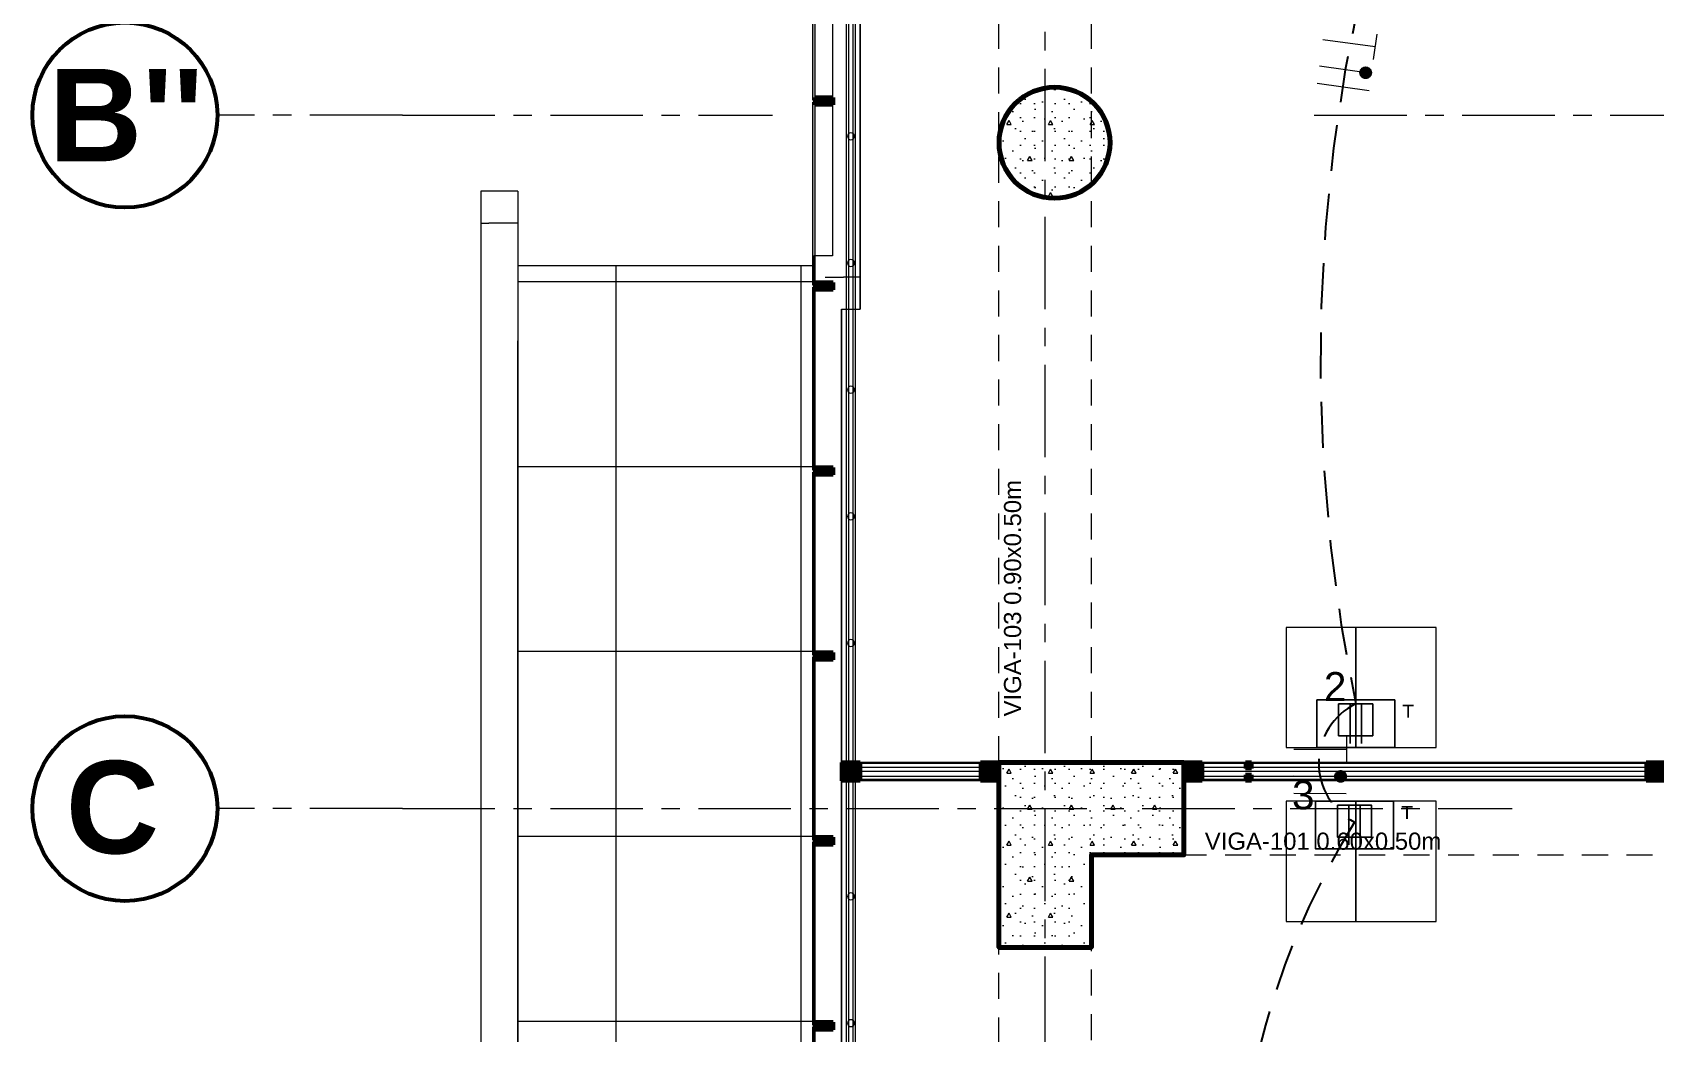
# Model space of a CAD drawing. Header units: inches. Extents: x -19 to 5698, y -728 to 92.
# Drawn here: x 373.85 to 382.62, y 15.93 to 21.35 of the extents above; entities that cross this region are included whole.
import ezdxf

# ---------------------------------------------------------------- set-up
doc = ezdxf.new("R2010")
doc.units = ezdxf.units.IN
doc.header["$MEASUREMENT"] = 0
doc.set_wipeout_variables(frame=1)
for name, pattern in [('HIDDEN', [0.375, 0.25, -0.125]), ('Hidden Line', [0.195611, 0.141111, -0.0545]), ('Punto & Raya', [0.65, 0.5, -0.075, 0, -0.075]), ('RAYITAS', [0.375, 0.25, -0.125]), ('Wipeout_Contour', [1, 0, -1])]:
    doc.linetypes.add(name, pattern=pattern)
doc.layers.get('0').update_dxf_attribs({"color": 61})
for name, color, linetype, lineweight in [('00 conduct tomacorr', 120, 'HIDDEN', 30), ('00 IE LUZ EMERGENCIA', 253, 'Continuous', 0), ('T-TECHO-E', 150, 'Continuous', 20), ('T.S.', 61, 'Continuous', 25), ('TOMACORRIENTE', 22, 'RAYITAS', 9)]:
    doc.layers.add(name, color=color, linetype=linetype, lineweight=lineweight)
for name, color, linetype in [('02 _ ARQ _ ALB _ Ejes Generales', 251, 'Continuous'), ('02 _ ARQ _ ALB _ Mobiliario', 7, 'Continuous'), ('02 _ ARQ _ ALB _ Muros Exteriores', 7, 'Continuous'), ('02 _ ARQ _ ALB _ Muros Interiores', 7, 'Continuous'), ('02 _ ARQ _ ZON _ Espacio.3D', 7, 'Continuous'), ('08 _ STR _ EXT _ 06 Columnas', 7, 'Continuous'), ('08 _ STR _ EXT _ 07 Losa Aligerada', 7, 'Continuous'), ('08 _ STR _ EXT _ 08 Placas Inclinadas', 7, 'Continuous'), ('08 _ STR _ EXT _ 09 Vigas', 251, 'Continuous'), ('Acabado - Muros', 7, 'Continuous'), ('Dibujo 2D - General', 7, 'Continuous'), ('Interior - Escaleras & Barandillas', 7, 'Continuous'), ('Notas - Etiquetas', 7, 'Continuous')]:
    doc.layers.add(name, color=color, linetype=linetype)
doc.styles.add('Annotative', font='arial.ttf')
doc.styles.add('Estilo_Generado_1', font='swisseb.ttf')
doc.styles.add('Estilo_Generado_4', font='swisse.ttf')
pattern_1 = [(0, (370.00008, 2e-08), (0, 0.3897114), [0.024375, -0.200625]), (0, (370.11258, 0.19486), (0, 0.3897114), [0.024375, -0.200625]), (60, (370.00008, 2e-08), (-0.3375, 0.194856), [0.024375, -0.200625]), (60, (370.22508, 2e-08), (-0.3375, 0.194856), [0.024375, -0.200625]), (120, (370.02445, 2e-08), (0.3375, 0.194856), [0.024375, -0.200625]), (120, (370.24945, 2e-08), (0.3375, 0.194856), [0.024375, -0.200625]), (0, (370.000076, 0.0375), (0, 0.075), [0, -0.075, 0, -0.1125]), (45, (370.037576, 0.0375), (-0.053033, 0.053033), [0, -0.05625, 0, -0.09375])]
pattern_2 = [(0, (370.000076, 2e-08), (0, 0.03), [])]

# ---------------------------------------------------------------- blocks, each defined once
blk = doc.blocks.new('T.S.')
for p, q in [((2755.0914, 1630.1123), (2755.0914, 1629.8975)), ((2755.153, 1630.1123), (2755.153, 1629.8975))]:
    blk.add_line(p, q)
for points in [[(2754.9116, 1630.1338), (2755.3328, 1630.1338), (2755.3328, 1629.8758), (2754.9116, 1629.8758)], [(2755.0298, 1630.1123), (2755.2146, 1630.1123), (2755.2146, 1629.9403), (2755.0298, 1629.9403)]]:
    blk.add_lwpolyline(points, close=True)
at = {"color": 3, "insert": (2755.3768, 1630.1075), "char_height": 0.07, "attachment_point": 1}
blk.add_mtext_dynamic_manual_height_columns('{\\fVerdana|b0|i0|c0|p34;\\C1;T}', width=0.044429, gutter_width=12.5, heights=[0], dxfattribs=at)
blk = doc.blocks.new('a')
at = {"layer": 'TOMACORRIENTE', "ltscale": 0.05}
h = blk.add_hatch(color=4, dxfattribs=at)
edge = h.paths.add_edge_path()
edge.add_arc((0, 0.0752), 0.0211, 0, 360)
at = {"layer": 'TOMACORRIENTE', "color": 4}
for p, q in [((-0.1455, 0.0963), (-0.0515, 0.0963)), ((-0.0985, 0.0963), (-0.0985, -0.0966)), ((0, 0.0963), (0, -0.0963)), ((0.0623, -0.0963), (0.0623, 0.0963))]:
    blk.add_line(p, q, dxfattribs=at)
blk.add_circle((0, 0.0752), 0.0211, dxfattribs=at)
blk = doc.blocks.new('CABLE 3FACE')
at = {"layer": 'T-TECHO-E', "rotation": 59.94170052614085}
blk.add_blockref('a', (0, 0), dxfattribs=at)

msp = doc.modelspace()

# ---------------------------------------------------------------- hatches: boundary and pattern name
at = {"layer": '08 _ STR _ EXT _ 06 Columnas', "linetype": 'Continuous', "lineweight": 9}
h = msp.add_hatch(dxfattribs=at)
h.set_pattern_fill('HORMIGÓN_EN_MASA_0002', style=0, pattern_type=2)
h.set_pattern_definition(pattern_1)
h.paths.add_polyline_path([(379.071, 20.7503, 0.414214), (379.371, 20.4503, 0.414214), (379.671, 20.7503, 0.414214), (379.371, 21.0503, 0.414214)])
at = {"layer": 'Acabado - Muros', "linetype": 'Continuous', "lineweight": 9}
msp.add_hatch(color=250, dxfattribs=at).paths.add_polyline_path([(378.0651, 21.97), (378.0651, 20.98), (378.0751, 20.98), (378.0751, 21.97)])

# ---------------------------------------------------------------- linework, layer by layer
at = {"layer": '02 _ ARQ _ ALB _ Ejes Generales', "color": 251, "linetype": 'Punto & Raya', "lineweight": 13, "true_color": 0x636466}
for p, q in [((375.8455, 20.9), (374.8455, 20.9)), ((375.8455, 20.9), (377.8455, 20.9)), ((380.775, 20.9), (382.775, 20.9)), ((375.8455, 17.15), (374.8455, 17.15))]:
    msp.add_line(p, q, dxfattribs=at)
at = {"layer": '02 _ ARQ _ ALB _ Ejes Generales', "color": 7, "linetype": 'Continuous', "lineweight": 60}
for centre in [(374.3455, 20.9), (374.3455, 17.15)]:
    msp.add_circle(centre, 0.5, dxfattribs=at)
at = {"layer": '02 _ ARQ _ ZON _ Espacio.3D', "color": 254, "linetype": 'Continuous', "lineweight": 0, "flags": 128}
msp.add_lwpolyline([(378.2201, 17.4), (378.32, 17.4), (390.02, 17.4), (390.02, 29.7), (378.32, 29.7), (378.32, 19.8507), (378.2201, 19.8507)], close=True, dxfattribs=at)
msp.add_lwpolyline([(394.27, 9), (393.0701, 9), (393.0701, 17.2996), (386.9701, 17.3001), (386.9701, 16.9001), (386.5701, 16.9), (386.5701, 16.0999), (386.0701, 16.0998), (386.0701, 17.2998), (380.0701, 17.3), (380.07, 16.9), (379.57, 16.9), (379.57, 16.4), (379.07, 16.4), (379.07, 17.3), (378.2201, 17.2999), (378.2211, 6.3499), (387.2102, 6.35), (387.2102, 6.45), (391.7425, 6.4499), (391.7407, 7.7), (393.0701, 7.7), (393.0701, 8.1), (393.5701, 8.1)], dxfattribs=at)
at = {"layer": '08 _ STR _ EXT _ 06 Columnas', "color": 7, "linetype": 'Continuous', "lineweight": 80, "flags": 128}
msp.add_lwpolyline([(379.071, 20.7503, 0.414214), (379.371, 20.4503, 0.414214), (379.671, 20.7503, 0.414214), (379.371, 21.0503, 0.414214)], format="xyb", close=True, dxfattribs=at)
at = {"layer": 'Acabado - Muros', "color": 7, "linetype": 'Continuous', "lineweight": 60}
msp.add_line((378.0751, 20.995), (378.0751, 20.955), dxfattribs=at)
at = {"layer": 'Acabado - Muros', "color": 7, "linetype": 'Continuous', "lineweight": 13, "flags": 128}
msp.add_lwpolyline([(378.0651, 21.97), (378.0751, 21.97), (378.0751, 20.98), (378.0651, 20.98)], close=True, dxfattribs=at)

# ---------------------------------------------------------------- block references
at = {"layer": '00 conduct tomacorr', "xscale": 1.47256122672843, "yscale": 1.47256122672843, "zscale": 1.47256122672843, "rotation": 202.1470282373593}
msp.add_blockref('CABLE 3FACE', (380.9432, 21.1442, 0.0001), dxfattribs=at)

# ---------------------------------------------------------------- texts
at = {"layer": '02 _ ARQ _ ALB _ Ejes Generales', "color": 7, "lineweight": 30, "char_height": 0.5, "attachment_point": 1, "style": 'Estilo_Generado_1'}
for s, insert in [("\\A1;{\\pql;\\pt0;\\fSwis721 Ex BT|b1|i0|c0|p34;B''}", (373.934, 21.15)), ('\\A1;{\\pql;\\pt0;\\fSwis721 Ex BT|b1|i0|c0|p34;C}', (374.0255, 17.4081))]:
    msp.add_mtext(s, dxfattribs=dict(at, insert=insert))

# ---------------------------------------------------------------- next in the draw order: wipeouts: each hides what was drawn before it
at = {"color": 254, "linetype": 'Wipeout_Contour', "lineweight": 0, "ltscale": 19362.529553}
msp.add_wipeout([(387.4989, 4.6), (387.4989, 6.35), (378.17, 6.35), (378.17, 20.0845), (376.4702, 20.0845), (376.4702, 4.6)], dxfattribs=at).dxf.layer = 'Dibujo 2D - General'

# ---------------------------------------------------------------- next in the draw order: hatches: boundary and pattern name
at = {"layer": '08 _ STR _ EXT _ 06 Columnas', "linetype": 'Continuous', "lineweight": 9}
h = msp.add_hatch(dxfattribs=at)
h.set_pattern_fill('HORMIGÓN_EN_MASA_0002', style=0, pattern_type=2)
h.set_pattern_definition(pattern_1)
h.paths.add_polyline_path([(380.07, 17.4), (379.07, 17.4), (379.07, 16.4), (379.57, 16.4), (379.57, 16.9), (380.07, 16.9)])
at = {"layer": 'Dibujo 2D - General', "linetype": 'Continuous', "lineweight": 13}
h = msp.add_hatch(dxfattribs=at)
h.set_pattern_fill('CEMENTO_PULIDO_Y_BRUÑADO_FA', color=251, style=0, pattern_type=2)
h.set_pattern_definition([(0, (370.0001, 2e-08), (0, 1), []), (90, (370.0001, 2e-08), (-1, 0), [])])
h.paths.add_polyline_path([(387.4989, 4.6), (387.4989, 6.35), (378.17, 6.35), (378.17, 20.0845), (376.4702, 20.0845), (376.4702, 4.6)])

# ---------------------------------------------------------------- next in the draw order: linework, layer by layer
at = {"layer": '00 conduct tomacorr'}
for centre, radius, start, end in [((389.9349, 19.5779, 0.0001), 9.1276, 148.47063, 191.76657), ((384.5956, 14.8423), 4.2396, 148.19382, 185.28609)]:
    msp.add_arc(centre, radius, start, end, dxfattribs=at)
at = {"layer": '02 _ ARQ _ ALB _ Ejes Generales', "color": 251, "linetype": 'Punto & Raya', "lineweight": 13, "true_color": 0x636466}
msp.add_line((379.32, 3.05), (379.32, 44.9), dxfattribs=at)
at = {"layer": '02 _ ARQ _ ALB _ Mobiliario', "color": 175, "linetype": 'Continuous', "lineweight": 13, "flags": 128}
for points in [[(380.9991, 17.4802), (380.9991, 18.1302), (380.6241, 18.1302), (380.6241, 17.4802)], [(380.9991, 17.4802), (381.4341, 17.4802), (381.4341, 18.1302), (380.9991, 18.1302)], [(380.9991, 16.5399), (380.9991, 17.1899), (380.6241, 17.1899), (380.6241, 16.5399)], [(380.9991, 16.5399), (381.4341, 16.5399), (381.4341, 17.1899), (380.9991, 17.1899)]]:
    msp.add_lwpolyline(points, close=True, dxfattribs=at)
at = {"layer": '08 _ STR _ EXT _ 06 Columnas', "color": 7, "linetype": 'Continuous', "lineweight": 80, "flags": 128}
msp.add_lwpolyline([(380.07, 17.4), (379.07, 17.4), (379.07, 16.4), (379.57, 16.4), (379.57, 16.9), (380.07, 16.9)], close=True, dxfattribs=at)
at = {"layer": '08 _ STR _ EXT _ 07 Losa Aligerada', "color": 7, "linetype": 'Continuous', "lineweight": 18, "flags": 128}
msp.add_lwpolyline([(393.5701, 39.9), (392.5702, 39.9), (392.5702, 43), (387.0702, 43), (387.0702, 39.9), (386.07, 39.9), (386.07, 40.8), (381.1201, 40.8), (381.1201, 40.95), (378.0201, 40.95), (378.0201, 37.85), (379.0701, 37.85), (379.0701, 33.82), (378.17, 33.82), (378.17, 18.5527), (378.17, 6.3), (392.3198, 6.3), (392.3198, 6.2), (397.1712, 6.2)], dxfattribs=at)
msp.add_lwpolyline([(376.2702, 20.4887), (376.2702, 4.4), (387.7587, 4.4), (387.7587, 4.6), (387.4123, 4.6), (387.4123, 6.35), (378.2201, 6.35), (378.2201, 20.0845), (376.4702, 20.0845), (376.4702, 20.4887)], close=True, dxfattribs=at)
at = {"layer": '08 _ STR _ EXT _ 09 Vigas', "color": 251, "linetype": 'Hidden Line', "lineweight": 13, "true_color": 0x636466}
for p, q in [((379.07, 17.4), (379.07, 29.7)), ((379.57, 17.4), (379.57, 29.7)), ((379.07, 7.2), (379.07, 17.4)), ((379.57, 17.4), (400.0701, 17.4)), ((379.57, 16.9), (386.0701, 16.9)), ((379.57, 7.7), (379.57, 16.9))]:
    msp.add_line(p, q, dxfattribs=at)
at = {"layer": 'Acabado - Muros', "color": 7, "linetype": 'Continuous', "lineweight": 60}
for p, q in [((379.07, 17.4), (379.07, 17.35)), ((380.07, 17.4), (380.07, 17.35)), ((379.07, 17.35), (379.07, 17.3)), ((380.07, 17.35), (380.07, 17.3))]:
    msp.add_line(p, q, dxfattribs=at)
at = {"layer": 'Dibujo 2D - General', "color": 251, "linetype": 'Continuous', "lineweight": 13, "flags": 128}
msp.add_lwpolyline([(387.4989, 4.6), (387.4989, 6.35), (378.17, 6.35), (378.17, 20.0845), (376.4702, 20.0845), (376.4702, 4.6)], close=True, dxfattribs=at)

# ---------------------------------------------------------------- next in the draw order: block references
at = {"layer": 'T.S.'}
for p in [(-2374.123, -1612.3957), (-2374.1295, -1612.9438)]:
    msp.add_blockref('T.S.', p, dxfattribs=at)

# ---------------------------------------------------------------- next in the draw order: texts
at = {"layer": '00 IE LUZ EMERGENCIA', "style": 'Annotative'}
msp.add_attdef('2', (380.8274, 17.7322, 0), '', height=0.1562, dxfattribs=at)
at = {"layer": 'Notas - Etiquetas', "color": 171, "linetype": 'Continuous', "lineweight": 13, "insert": (379.0976, 17.6486), "char_height": 0.0925, "attachment_point": 1, "rotation": 90, "style": 'Estilo_Generado_4'}
msp.add_mtext('\\A1;{\\pql;\\fSwis721 Ex BT|b0|i0|c0|p34;VIGA-103\\fSwis721 Ex BT|b0|i0|c0|p34; \\fSwis721 Ex BT|b0|i0|c0|p34;0.90\\fSwis721 Ex BT|b0|i0|c0|p34;x\\fSwis721 Ex BT|b0|i0|c0|p34;0.50\\fSwis721 Ex BT|b0|i0|c0|p34;m}', dxfattribs=at)
at = {"layer": 'Notas - Etiquetas', "color": 171, "linetype": 'Continuous', "lineweight": 13, "insert": (380.1834, 16.9267), "char_height": 0.0925, "attachment_point": 7, "style": 'Estilo_Generado_4'}
msp.add_mtext('\\A1;{\\pql;\\fSwis721 Ex BT|b0|i0|c0|p34;VIGA-101\\fSwis721 Ex BT|b0|i0|c0|p34; \\fSwis721 Ex BT|b0|i0|c0|p34;0.60\\fSwis721 Ex BT|b0|i0|c0|p34;x\\fSwis721 Ex BT|b0|i0|c0|p34;0.50\\fSwis721 Ex BT|b0|i0|c0|p34;m}', dxfattribs=at)

# ---------------------------------------------------------------- next in the draw order: wipeouts: each hides what was drawn before it
at = {"color": 254, "linetype": 'Wipeout_Contour', "lineweight": 0, "ltscale": 12890.551946}
msp.add_wipeout([(376.2702, 19.6804), (376.2702, 4.6), (376.4702, 4.6), (376.4702, 19.6804)], dxfattribs=at).dxf.layer = '02 _ ARQ _ ALB _ Muros Exteriores'
at = {"color": 254, "linetype": 'Wipeout_Contour', "lineweight": 0, "ltscale": 9673.962406}
msp.add_wipeout([(378.23, 20.0239), (378.17, 20.1393), (378.17, 20.0239)], dxfattribs=at).dxf.layer = '02 _ ARQ _ ALB _ Muros Interiores'
at = {"color": 254, "linetype": 'Wipeout_Contour', "lineweight": 0, "ltscale": 19358.814656}
msp.add_wipeout([(380.17, 17.35), (380.4201, 17.35), (380.4201, 17.367), (380.4036, 17.367), (380.4036, 17.4), (380.17, 17.4)], dxfattribs=at).dxf.layer = 'Acabado - Muros'

# ---------------------------------------------------------------- next in the draw order: linework, layer by layer
at = {"layer": '02 _ ARQ _ ALB _ Muros Exteriores', "color": 7, "linetype": 'Continuous', "lineweight": 13, "flags": 128}
for points in [[(376.2702, 19.6804), (376.2702, 4.6)], [(376.4702, 4.6), (376.4702, 19.6804)]]:
    msp.add_lwpolyline(points, dxfattribs=at)

# ---------------------------------------------------------------- next in the draw order: wipeouts: each hides what was drawn before it
at = {"color": 254, "linetype": 'Wipeout_Contour', "lineweight": 0, "ltscale": 12898.40339}
msp.add_wipeout([(378.17, 20.1393), (378.32, 20.1393), (378.32, 33.75), (378.17, 33.75)], dxfattribs=at).dxf.layer = '02 _ ARQ _ ALB _ Muros Interiores'
at = {"color": 254, "linetype": 'Wipeout_Contour', "lineweight": 0, "ltscale": 19365.533376}
msp.add_wipeout([(380.4201, 17.35), (382.5701, 17.35), (382.5701, 17.4), (380.4366, 17.4), (380.4366, 17.367), (380.4201, 17.367)], dxfattribs=at).dxf.layer = 'Acabado - Muros'

# ---------------------------------------------------------------- next in the draw order: hatches: boundary and pattern name
at = {"layer": 'Acabado - Muros', "linetype": 'Continuous', "lineweight": 0}
msp.add_hatch(color=254, dxfattribs=at).paths.add_polyline_path([(378.1751, 20.995), (378.0751, 20.995), (378.0751, 20.955), (378.1751, 20.955)])

# ---------------------------------------------------------------- next in the draw order: linework, layer by layer
at = {"layer": 'Acabado - Muros', "color": 7, "linetype": 'Continuous', "lineweight": 60}
for p, q in [((378.1751, 20.995), (378.0751, 20.995)), ((378.1751, 20.995), (378.1751, 20.955)), ((378.1751, 20.955), (378.0751, 20.955))]:
    msp.add_line(p, q, dxfattribs=at)
at = {"layer": 'Acabado - Muros', "color": 251, "linetype": 'Continuous', "lineweight": 13, "flags": 128}
for points in [[(380.4036, 17.4), (380.17, 17.4)], [(382.5701, 17.4), (380.4366, 17.4)], [(382.5701, 17.35), (380.4201, 17.35), (380.17, 17.35)]]:
    msp.add_lwpolyline(points, dxfattribs=at)
at = {"layer": 'Interior - Escaleras & Barandillas', "color": 161, "linetype": 'Continuous', "lineweight": 13, "flags": 128}
msp.add_lwpolyline([(378.2888, 20.7852, 1), (378.2513, 20.7852, 1)], format="xyb", close=True, dxfattribs=at)

# ---------------------------------------------------------------- next in the draw order: wipeouts: each hides what was drawn before it
at = {"color": 254, "linetype": 'Wipeout_Contour', "lineweight": 0, "ltscale": 12897.834533}
msp.add_wipeout([(378.32, 20.1393), (378.17, 20.1393), (378.23, 20.0239), (378.32, 20.0239)], dxfattribs=at).dxf.layer = '02 _ ARQ _ ALB _ Muros Interiores'
at = {"color": 254, "linetype": 'Wipeout_Contour', "lineweight": 0, "ltscale": 12891.302023}
msp.add_wipeout([(376.2702, 19.6804), (376.4702, 19.6804), (376.3131, 20.3154), (376.2702, 20.3154)], dxfattribs=at).dxf.layer = '08 _ STR _ EXT _ 08 Placas Inclinadas'

# ---------------------------------------------------------------- next in the draw order: linework, layer by layer
at = {"layer": '02 _ ARQ _ ALB _ Muros Interiores', "color": 7, "linetype": 'Continuous', "lineweight": 13}
msp.add_line((378.32, 20.0239), (378.23, 20.0239), dxfattribs=at)
at = {"layer": '02 _ ARQ _ ALB _ Muros Interiores', "color": 7, "linetype": 'Continuous', "lineweight": 13, "flags": 128}
for points in [[(378.17, 33.9), (378.17, 20.1393)], [(378.32, 20.0239), (378.32, 33.75)]]:
    msp.add_lwpolyline(points, dxfattribs=at)

# ---------------------------------------------------------------- next in the draw order: wipeouts: each hides what was drawn before it
at = {"color": 254, "linetype": 'Wipeout_Contour', "lineweight": 0, "ltscale": 9668.25178}
msp.add_wipeout([(376.2702, 20.3154), (376.3131, 20.3154), (376.2702, 20.4887)], dxfattribs=at).dxf.layer = '08 _ STR _ EXT _ 08 Placas Inclinadas'
at = {"color": 254, "linetype": 'Wipeout_Contour', "lineweight": 0, "ltscale": 12911.144935}
msp.add_wipeout([(380.4366, 17.395), (380.4366, 17.375), (382.5701, 17.375), (382.5701, 17.395)], dxfattribs=at).dxf.layer = 'Acabado - Muros'

# ---------------------------------------------------------------- next in the draw order: hatches: boundary and pattern name
at = {"layer": 'Acabado - Muros', "linetype": 'Continuous', "lineweight": 0}
msp.add_hatch(color=254, dxfattribs=at).paths.add_polyline_path([(382.5701, 17.35), (382.6701, 17.35), (382.6701, 17.4), (382.5701, 17.4)])

# ---------------------------------------------------------------- next in the draw order: linework, layer by layer
at = {"layer": 'Acabado - Muros', "color": 7, "linetype": 'Continuous', "lineweight": 60}
for p, q in [((382.5701, 17.4), (382.5701, 17.35)), ((382.6701, 17.4), (382.5701, 17.4)), ((382.6701, 17.35), (382.5701, 17.35))]:
    msp.add_line(p, q, dxfattribs=at)
at = {"layer": 'Acabado - Muros', "color": 7, "linetype": 'Continuous', "lineweight": 13, "flags": 128}
msp.add_lwpolyline([(380.4366, 17.395), (380.4366, 17.375), (382.5701, 17.375), (382.5701, 17.395)], close=True, dxfattribs=at)

# ---------------------------------------------------------------- next in the draw order: wipeouts: each hides what was drawn before it
at = {"color": 254, "linetype": 'Wipeout_Contour', "lineweight": 0, "ltscale": 12897.660871}
msp.add_wipeout([(378.2201, 6.3499), (378.2201, 19.8507), (378.0701, 20.1393), (378.0701, 6.3499)], dxfattribs=at).dxf.layer = '02 _ ARQ _ ALB _ Muros Interiores'
at = {"color": 254, "linetype": 'Wipeout_Contour', "lineweight": 0, "ltscale": 12890.512105}
msp.add_wipeout([(376.4702, 20.4887), (376.2702, 20.4887), (376.3131, 20.3154), (376.4702, 20.3154)], dxfattribs=at).dxf.layer = '08 _ STR _ EXT _ 08 Placas Inclinadas'

# ---------------------------------------------------------------- next in the draw order: hatches: boundary and pattern name
at = {"layer": 'Acabado - Muros', "linetype": 'Continuous', "lineweight": 9}
for points in [[(378.0651, 19.97), (378.0651, 18.98), (378.0751, 18.98), (378.0751, 19.97)], [(378.0651, 18.97), (378.0651, 17.98), (378.0751, 17.98), (378.0751, 18.97)], [(378.0651, 17.97), (378.0651, 16.98), (378.0751, 16.98), (378.0751, 17.97)], [(378.0651, 16.97), (378.0651, 15.98), (378.0751, 15.98), (378.0751, 16.97)], [(378.0651, 15.97), (378.0651, 14.98), (378.0751, 14.98), (378.0751, 15.97)]]:
    msp.add_hatch(color=250, dxfattribs=at).paths.add_polyline_path(points)
at = {"layer": 'Acabado - Muros', "linetype": 'Continuous', "lineweight": 0}
for points in [[(378.1751, 18.995), (378.0751, 18.995), (378.0751, 18.955), (378.1751, 18.955)], [(378.1751, 17.995), (378.0751, 17.995), (378.0751, 17.955), (378.1751, 17.955)], [(378.1751, 16.995), (378.0751, 16.995), (378.0751, 16.955), (378.1751, 16.955)], [(378.1751, 15.995), (378.0751, 15.995), (378.0751, 15.955), (378.1751, 15.955)]]:
    msp.add_hatch(color=254, dxfattribs=at).paths.add_polyline_path(points)

# ---------------------------------------------------------------- next in the draw order: linework, layer by layer
at = {"layer": '02 _ ARQ _ ALB _ Ejes Generales', "color": 251, "linetype": 'Punto & Raya', "lineweight": 13, "true_color": 0x636466}
msp.add_line((375.8455, 17.15), (381.8455, 17.15), dxfattribs=at)
at = {"layer": '02 _ ARQ _ ALB _ Muros Interiores', "color": 7, "linetype": 'Continuous', "lineweight": 13, "flags": 128}
for points in [[(378.0701, 20.1393), (378.0701, 6.1999)], [(378.2201, 6.3499), (378.2201, 19.8507)]]:
    msp.add_lwpolyline(points, dxfattribs=at)
at = {"layer": '08 _ STR _ EXT _ 08 Placas Inclinadas', "color": 7, "linetype": 'Continuous', "lineweight": 13, "flags": 128}
msp.add_lwpolyline([(376.4702, 20.4887), (376.2702, 20.4887)], dxfattribs=at)
at = {"layer": 'Acabado - Muros', "color": 7, "linetype": 'Continuous', "lineweight": 60}
for p, q in [((378.0751, 18.995), (378.0751, 18.955)), ((378.1751, 18.995), (378.0751, 18.995)), ((378.1751, 18.955), (378.0751, 18.955)), ((378.1751, 18.995), (378.1751, 18.955)), ((378.0751, 17.995), (378.0751, 17.955)), ((378.1751, 17.995), (378.0751, 17.995)), ((378.1751, 17.995), (378.1751, 17.955)), ((378.1751, 17.955), (378.0751, 17.955)), ((378.2201, 17.4), (378.2201, 17.35)), ((378.2201, 17.35), (378.2201, 17.3)), ((378.0751, 16.995), (378.0751, 16.955)), ((378.1751, 16.995), (378.0751, 16.995)), ((378.1751, 16.955), (378.0751, 16.955)), ((378.1751, 16.995), (378.1751, 16.955)), ((378.0751, 15.995), (378.0751, 15.955)), ((378.1751, 15.995), (378.0751, 15.995)), ((378.1751, 15.995), (378.1751, 15.955)), ((378.1751, 15.955), (378.0751, 15.955))]:
    msp.add_line(p, q, dxfattribs=at)
at = {"layer": 'Acabado - Muros', "color": 7, "linetype": 'Continuous', "lineweight": 13, "flags": 128}
for points in [[(378.0651, 19.97), (378.0751, 19.97), (378.0751, 18.98), (378.0651, 18.98)], [(378.0651, 18.97), (378.0751, 18.97), (378.0751, 17.98), (378.0651, 17.98)], [(378.0651, 17.97), (378.0751, 17.97), (378.0751, 16.98), (378.0651, 16.98)], [(378.0651, 16.97), (378.0751, 16.97), (378.0751, 15.98), (378.0651, 15.98)], [(378.0651, 15.97), (378.0751, 15.97), (378.0751, 14.98), (378.0651, 14.98)]]:
    msp.add_lwpolyline(points, close=True, dxfattribs=at)
at = {"layer": 'Interior - Escaleras & Barandillas', "color": 161, "linetype": 'Continuous', "lineweight": 13, "flags": 128}
for points in [[(378.2888, 20.1002, 1), (378.2513, 20.1002, 1)], [(378.2888, 19.4152, 1), (378.2513, 19.4152, 1)], [(378.2888, 18.7302, 1), (378.2513, 18.7302, 1)], [(378.2888, 18.0452, 1), (378.2513, 18.0452, 1)], [(378.2888, 17.3602, 1), (378.2513, 17.3602, 1)], [(378.2888, 16.6752, 1), (378.2513, 16.6752, 1)], [(378.2888, 15.9902, 1), (378.2513, 15.9902, 1)]]:
    msp.add_lwpolyline(points, format="xyb", close=True, dxfattribs=at)

# ---------------------------------------------------------------- next in the draw order: wipeouts: each hides what was drawn before it
at = {"color": 254, "linetype": 'Wipeout_Contour', "lineweight": 0, "ltscale": 9667.652977}
msp.add_wipeout([(376.4702, 20.3154), (376.3131, 20.3154), (376.4702, 19.6804)], dxfattribs=at).dxf.layer = '08 _ STR _ EXT _ 08 Placas Inclinadas'
at = {"color": 254, "linetype": 'Wipeout_Contour', "lineweight": 0, "ltscale": 12906.278876}
msp.add_wipeout([(380.17, 17.395), (380.17, 17.375), (380.4036, 17.375), (380.4036, 17.395)], dxfattribs=at).dxf.layer = 'Acabado - Muros'

# ---------------------------------------------------------------- next in the draw order: hatches: boundary and pattern name
at = {"layer": 'Acabado - Muros', "linetype": 'Continuous', "lineweight": 0}
for points in [[(380.17, 17.4), (380.07, 17.4), (380.07, 17.35), (380.17, 17.35)], [(380.4036, 17.367), (380.4366, 17.367), (380.4366, 17.4), (380.4036, 17.4)]]:
    msp.add_hatch(color=254, dxfattribs=at).paths.add_polyline_path(points)

# ---------------------------------------------------------------- next in the draw order: linework, layer by layer
at = {"layer": '02 _ ARQ _ ALB _ Muros Exteriores', "color": 7, "linetype": 'Continuous', "lineweight": 13}
msp.add_line((376.2702, 20.3154), (376.3131, 20.3154), dxfattribs=at)
at = {"layer": '02 _ ARQ _ ALB _ Muros Exteriores', "color": 7, "linetype": 'Continuous', "lineweight": 13, "flags": 128}
for points in [[(376.2702, 20.4887), (376.2702, 20.3154)], [(376.2702, 20.3154), (376.2702, 19.6804)]]:
    msp.add_lwpolyline(points, dxfattribs=at)
at = {"layer": '08 _ STR _ EXT _ 08 Placas Inclinadas', "color": 7, "linetype": 'Continuous', "lineweight": 13}
msp.add_line((376.4702, 20.3154), (376.3131, 20.3154), dxfattribs=at)
at = {"layer": '08 _ STR _ EXT _ 08 Placas Inclinadas', "color": 7, "linetype": 'Continuous', "lineweight": 13, "flags": 128}
for points in [[(376.4702, 20.4887), (376.4702, 20.3154)], [(376.4702, 20.3154), (376.4702, 19.6804)]]:
    msp.add_lwpolyline(points, dxfattribs=at)
at = {"layer": 'Acabado - Muros', "color": 7, "linetype": 'Continuous', "lineweight": 60}
for p, q in [((380.17, 17.4), (380.07, 17.4)), ((380.17, 17.4), (380.17, 17.35)), ((380.4036, 17.4), (380.4036, 17.367)), ((380.4366, 17.4), (380.4036, 17.4)), ((380.4366, 17.4), (380.4366, 17.367)), ((380.17, 17.35), (380.07, 17.35)), ((380.4366, 17.367), (380.4036, 17.367))]:
    msp.add_line(p, q, dxfattribs=at)
at = {"layer": 'Acabado - Muros', "color": 7, "linetype": 'Continuous', "lineweight": 13, "flags": 128}
msp.add_lwpolyline([(380.17, 17.395), (380.17, 17.375), (380.4036, 17.375), (380.4036, 17.395)], close=True, dxfattribs=at)

# ---------------------------------------------------------------- next in the draw order: wipeouts: each hides what was drawn before it
at = {"color": 254, "linetype": 'Wipeout_Contour', "lineweight": 0, "ltscale": 9673.26683}
msp.add_wipeout([(378.32, 20.0239), (378.23, 20.0239), (378.32, 19.8507)], dxfattribs=at).dxf.layer = '02 _ ARQ _ ALB _ Muros Interiores'

# ---------------------------------------------------------------- next in the draw order: wipeouts: each hides what was drawn before it
at = {"color": 254, "linetype": 'Wipeout_Contour', "lineweight": 0, "ltscale": 9672.966894}
msp.add_wipeout([(378.1301, 20.0239), (378.2201, 19.8507), (378.2201, 20.0239)], dxfattribs=at).dxf.layer = '02 _ ARQ _ ALB _ Muros Interiores'
at = {"color": 254, "linetype": 'Wipeout_Contour', "lineweight": 0, "ltscale": 19358.816657}
msp.add_wipeout([(380.17, 17.35), (380.17, 17.3), (380.4036, 17.3), (380.4036, 17.333), (380.4201, 17.333), (380.4201, 17.35)], dxfattribs=at).dxf.layer = 'Acabado - Muros'

# ---------------------------------------------------------------- next in the draw order: linework, layer by layer
at = {"layer": 'Acabado - Muros', "color": 7, "linetype": 'Continuous', "lineweight": 60}
msp.add_line((378.1751, 19.955), (378.0751, 19.955), dxfattribs=at)

# ---------------------------------------------------------------- next in the draw order: wipeouts: each hides what was drawn before it
at = {"color": 254, "linetype": 'Wipeout_Contour', "lineweight": 0, "ltscale": 12897.13447}
msp.add_wipeout([(378.17, 20.1393), (378.0701, 20.1393), (378.1301, 20.0239), (378.17, 20.0239)], dxfattribs=at).dxf.layer = '02 _ ARQ _ ALB _ Muros Interiores'
at = {"color": 254, "linetype": 'Wipeout_Contour', "lineweight": 0, "ltscale": 12899.08114}
msp.add_wipeout([(378.2201, 19.8507), (378.32, 19.8507), (378.23, 20.0239), (378.2201, 20.0239)], dxfattribs=at).dxf.layer = '02 _ ARQ _ ALB _ Muros Interiores'
at = {"color": 254, "linetype": 'Wipeout_Contour', "lineweight": 0, "ltscale": 19365.535376}
msp.add_wipeout([(380.4201, 17.35), (380.4201, 17.333), (380.4366, 17.333), (380.4366, 17.3), (382.5701, 17.3), (382.5701, 17.35)], dxfattribs=at).dxf.layer = 'Acabado - Muros'

# ---------------------------------------------------------------- next in the draw order: hatches: boundary and pattern name
at = {"layer": 'Acabado - Muros', "linetype": 'Continuous', "lineweight": 9}
msp.add_hatch(color=250, dxfattribs=at).paths.add_polyline_path([(378.0651, 20.97), (378.0651, 19.98), (378.0751, 19.98), (378.0751, 20.97)])
at = {"layer": 'Acabado - Muros', "linetype": 'Continuous', "lineweight": 0}
msp.add_hatch(color=254, dxfattribs=at).paths.add_polyline_path([(378.1751, 19.995), (378.0751, 19.995), (378.0751, 19.955), (378.1751, 19.955)])

# ---------------------------------------------------------------- next in the draw order: linework, layer by layer
at = {"layer": '02 _ ARQ _ ALB _ Muros Interiores', "color": 7, "linetype": 'Continuous', "lineweight": 13}
for p, q in [((378.1301, 20.0239), (378.17, 20.0239)), ((378.17, 20.0239), (378.23, 20.0239)), ((378.32, 20.0239), (378.23, 20.0239))]:
    msp.add_line(p, q, dxfattribs=at)
at = {"layer": '02 _ ARQ _ ALB _ Muros Interiores', "color": 7, "linetype": 'Continuous', "lineweight": 13, "flags": 128}
for points in [[(378.17, 20.1393), (378.0701, 20.1393)], [(378.32, 19.8507), (378.32, 20.0239)], [(378.2201, 19.8507), (378.32, 19.8507)]]:
    msp.add_lwpolyline(points, dxfattribs=at)
at = {"layer": 'Acabado - Muros', "color": 7, "linetype": 'Continuous', "lineweight": 60}
for p, q in [((378.0751, 19.995), (378.0751, 19.955)), ((378.1751, 19.995), (378.0751, 19.995)), ((378.1751, 19.995), (378.1751, 19.955))]:
    msp.add_line(p, q, dxfattribs=at)
at = {"layer": 'Acabado - Muros', "color": 7, "linetype": 'Continuous', "lineweight": 13, "flags": 128}
msp.add_lwpolyline([(378.0651, 20.97), (378.0751, 20.97), (378.0751, 19.98), (378.0651, 19.98)], close=True, dxfattribs=at)
at = {"layer": 'Acabado - Muros', "color": 251, "linetype": 'Continuous', "lineweight": 13, "flags": 128}
for points in [[(382.5701, 17.35), (380.4201, 17.35), (380.17, 17.35)], [(380.4036, 17.3), (380.17, 17.3)], [(382.5701, 17.3), (380.4366, 17.3)]]:
    msp.add_lwpolyline(points, dxfattribs=at)
at = {"layer": 'Interior - Escaleras & Barandillas', "color": 161, "linetype": 'Continuous', "lineweight": 13}
for p, q in [((378.2575, 33.8129), (378.2575, 6.3875)), ((378.2575, 33.8129), (378.2575, 6.3875)), ((378.2575, 33.8129), (378.2575, 6.3875)), ((378.2825, 6.4125), (378.2825, 33.7879)), ((378.2825, 6.4125), (378.2825, 33.7879)), ((378.2825, 6.4125), (378.2825, 33.7879)), ((378.245, 33.7379), (378.245, 6.4125)), ((378.295, 6.4125), (378.295, 33.7379))]:
    msp.add_line(p, q, dxfattribs=at)

# ---------------------------------------------------------------- next in the draw order: wipeouts: each hides what was drawn before it
at = {"color": 254, "linetype": 'Wipeout_Contour', "lineweight": 0, "ltscale": 12899.711698}
msp.add_wipeout([(378.3201, 17.4), (378.3201, 17.35), (378.97, 17.35), (378.97, 17.4)], dxfattribs=at).dxf.layer = 'Acabado - Muros'
at = {"color": 254, "linetype": 'Wipeout_Contour', "lineweight": 0, "ltscale": 12911.14343}
msp.add_wipeout([(380.4366, 17.305), (382.5701, 17.305), (382.5701, 17.325), (380.4366, 17.325)], dxfattribs=at).dxf.layer = 'Acabado - Muros'

# ---------------------------------------------------------------- next in the draw order: hatches: boundary and pattern name
at = {"layer": 'Acabado - Muros', "linetype": 'Continuous', "lineweight": 0}
h = msp.add_hatch(dxfattribs=at)
h.set_pattern_fill('CONTRACHAPADO_0002', color=254, style=0, pattern_type=2)
h.set_pattern_definition(pattern_2)
h.paths.add_polyline_path([(380.4366, 17.305), (382.5701, 17.305), (382.5701, 17.325), (380.4366, 17.325)])
msp.add_hatch(color=254, dxfattribs=at).paths.add_polyline_path([(382.5701, 17.35), (382.5701, 17.3), (382.6701, 17.3), (382.6701, 17.35)])

# ---------------------------------------------------------------- next in the draw order: linework, layer by layer
at = {"layer": '00 conduct tomacorr'}
msp.add_arc((381.1581, 17.395), 0.3587, 116.31103, 242.5342, dxfattribs=at)
at = {"layer": 'Acabado - Muros', "color": 7, "linetype": 'Continuous', "lineweight": 60}
for p, q in [((382.5701, 17.35), (382.5701, 17.3)), ((382.6701, 17.35), (382.5701, 17.35)), ((382.6701, 17.3), (382.5701, 17.3))]:
    msp.add_line(p, q, dxfattribs=at)
at = {"layer": 'Acabado - Muros', "color": 251, "linetype": 'Continuous', "lineweight": 13, "flags": 128}
for points in [[(378.97, 17.4), (378.3201, 17.4)], [(378.97, 17.35), (378.3201, 17.35)]]:
    msp.add_lwpolyline(points, dxfattribs=at)
at = {"layer": 'Acabado - Muros', "color": 7, "linetype": 'Continuous', "lineweight": 13, "flags": 128}
msp.add_lwpolyline([(380.4366, 17.305), (380.4366, 17.325), (382.5701, 17.325), (382.5701, 17.305)], close=True, dxfattribs=at)

# ---------------------------------------------------------------- next in the draw order: block references
at = {"layer": '00 conduct tomacorr', "xscale": 1.47256122672843, "yscale": 1.47256122672843, "zscale": 1.47256122672843, "rotation": 209.7894777823319}
msp.add_blockref('CABLE 3FACE', (380.8068, 17.325), dxfattribs=at)

# ---------------------------------------------------------------- next in the draw order: texts
at = {"layer": '00 IE LUZ EMERGENCIA', "style": 'Annotative'}
msp.add_attdef('3', (380.6551, 17.1458, 0), '', height=0.1562, dxfattribs=at)

# ---------------------------------------------------------------- next in the draw order: wipeouts: each hides what was drawn before it
at = {"color": 254, "linetype": 'Wipeout_Contour', "lineweight": 0, "ltscale": 12899.711913}
msp.add_wipeout([(378.3201, 17.395), (378.3201, 17.375), (378.97, 17.375), (378.97, 17.395)], dxfattribs=at).dxf.layer = 'Acabado - Muros'
at = {"color": 254, "linetype": 'Wipeout_Contour', "lineweight": 0, "ltscale": 12906.27737}
msp.add_wipeout([(380.17, 17.305), (380.4036, 17.305), (380.4036, 17.325), (380.17, 17.325)], dxfattribs=at).dxf.layer = 'Acabado - Muros'

# ---------------------------------------------------------------- next in the draw order: hatches: boundary and pattern name
at = {"layer": 'Acabado - Muros', "linetype": 'Continuous', "lineweight": 0}
for points in [[(378.3201, 17.4), (378.2201, 17.4), (378.2201, 17.35), (378.3201, 17.35)], [(378.97, 17.4), (378.97, 17.35), (379.07, 17.35), (379.07, 17.4)], [(380.17, 17.3), (380.17, 17.35), (380.07, 17.35), (380.07, 17.3)], [(380.4036, 17.333), (380.4036, 17.3), (380.4366, 17.3), (380.4366, 17.333)]]:
    msp.add_hatch(color=254, dxfattribs=at).paths.add_polyline_path(points)
h = msp.add_hatch(dxfattribs=at)
h.set_pattern_fill('CONTRACHAPADO_0002', color=254, style=0, pattern_type=2)
h.set_pattern_definition(pattern_2)
h.paths.add_polyline_path([(380.17, 17.305), (380.4036, 17.305), (380.4036, 17.325), (380.17, 17.325)])

# ---------------------------------------------------------------- next in the draw order: linework, layer by layer
at = {"layer": 'Acabado - Muros', "color": 7, "linetype": 'Continuous', "lineweight": 60}
for p, q in [((378.3201, 17.4), (378.2201, 17.4)), ((378.3201, 17.4), (378.3201, 17.35)), ((378.97, 17.4), (378.97, 17.35)), ((379.07, 17.4), (378.97, 17.4)), ((378.3201, 17.35), (378.2201, 17.35)), ((379.07, 17.35), (378.97, 17.35)), ((380.17, 17.35), (380.07, 17.35)), ((380.17, 17.3), (380.07, 17.3)), ((380.17, 17.35), (380.17, 17.3)), ((380.4036, 17.333), (380.4036, 17.3)), ((380.4366, 17.333), (380.4036, 17.333)), ((380.4366, 17.3), (380.4036, 17.3)), ((380.4366, 17.333), (380.4366, 17.3))]:
    msp.add_line(p, q, dxfattribs=at)
at = {"layer": 'Acabado - Muros', "color": 7, "linetype": 'Continuous', "lineweight": 13, "flags": 128}
for points in [[(378.3201, 17.395), (378.3201, 17.375), (378.97, 17.375), (378.97, 17.395)], [(380.17, 17.305), (380.17, 17.325), (380.4036, 17.325), (380.4036, 17.305)]]:
    msp.add_lwpolyline(points, close=True, dxfattribs=at)

# ---------------------------------------------------------------- next in the draw order: wipeouts: each hides what was drawn before it
at = {"color": 254, "linetype": 'Wipeout_Contour', "lineweight": 0, "ltscale": 12899.710623}
msp.add_wipeout([(378.3201, 17.3), (378.97, 17.3), (378.97, 17.35), (378.3201, 17.35)], dxfattribs=at).dxf.layer = 'Acabado - Muros'

# ---------------------------------------------------------------- next in the draw order: linework, layer by layer
at = {"layer": 'Acabado - Muros', "color": 251, "linetype": 'Continuous', "lineweight": 13, "flags": 128}
for points in [[(378.97, 17.35), (378.3201, 17.35)], [(378.97, 17.3), (378.3201, 17.3)]]:
    msp.add_lwpolyline(points, dxfattribs=at)

# ---------------------------------------------------------------- next in the draw order: wipeouts: each hides what was drawn before it
at = {"color": 254, "linetype": 'Wipeout_Contour', "lineweight": 0, "ltscale": 12899.710406}
msp.add_wipeout([(378.3201, 17.305), (378.97, 17.305), (378.97, 17.325), (378.3201, 17.325)], dxfattribs=at).dxf.layer = 'Acabado - Muros'

# ---------------------------------------------------------------- next in the draw order: hatches: boundary and pattern name
at = {"layer": 'Acabado - Muros', "linetype": 'Continuous', "lineweight": 0}
for points in [[(378.3201, 17.3), (378.3201, 17.35), (378.2201, 17.35), (378.2201, 17.3)], [(378.97, 17.3), (379.07, 17.3), (379.07, 17.35), (378.97, 17.35)]]:
    msp.add_hatch(color=254, dxfattribs=at).paths.add_polyline_path(points)
h = msp.add_hatch(dxfattribs=at)
h.set_pattern_fill('CONTRACHAPADO_0002', color=254, style=0, pattern_type=2)
h.set_pattern_definition(pattern_2)
h.paths.add_polyline_path([(378.3201, 17.305), (378.97, 17.305), (378.97, 17.325), (378.3201, 17.325)])

# ---------------------------------------------------------------- next in the draw order: linework, layer by layer
at = {"layer": 'Acabado - Muros', "color": 7, "linetype": 'Continuous', "lineweight": 60}
for p, q in [((378.3201, 17.35), (378.2201, 17.35)), ((378.3201, 17.3), (378.2201, 17.3)), ((378.3201, 17.35), (378.3201, 17.3)), ((378.97, 17.35), (378.97, 17.3)), ((379.07, 17.35), (378.97, 17.35)), ((379.07, 17.3), (378.97, 17.3))]:
    msp.add_line(p, q, dxfattribs=at)
at = {"layer": 'Acabado - Muros', "color": 7, "linetype": 'Continuous', "lineweight": 13, "flags": 128}
msp.add_lwpolyline([(378.3201, 17.305), (378.3201, 17.325), (378.97, 17.325), (378.97, 17.305)], close=True, dxfattribs=at)

doc.saveas('drawing.dxf')
